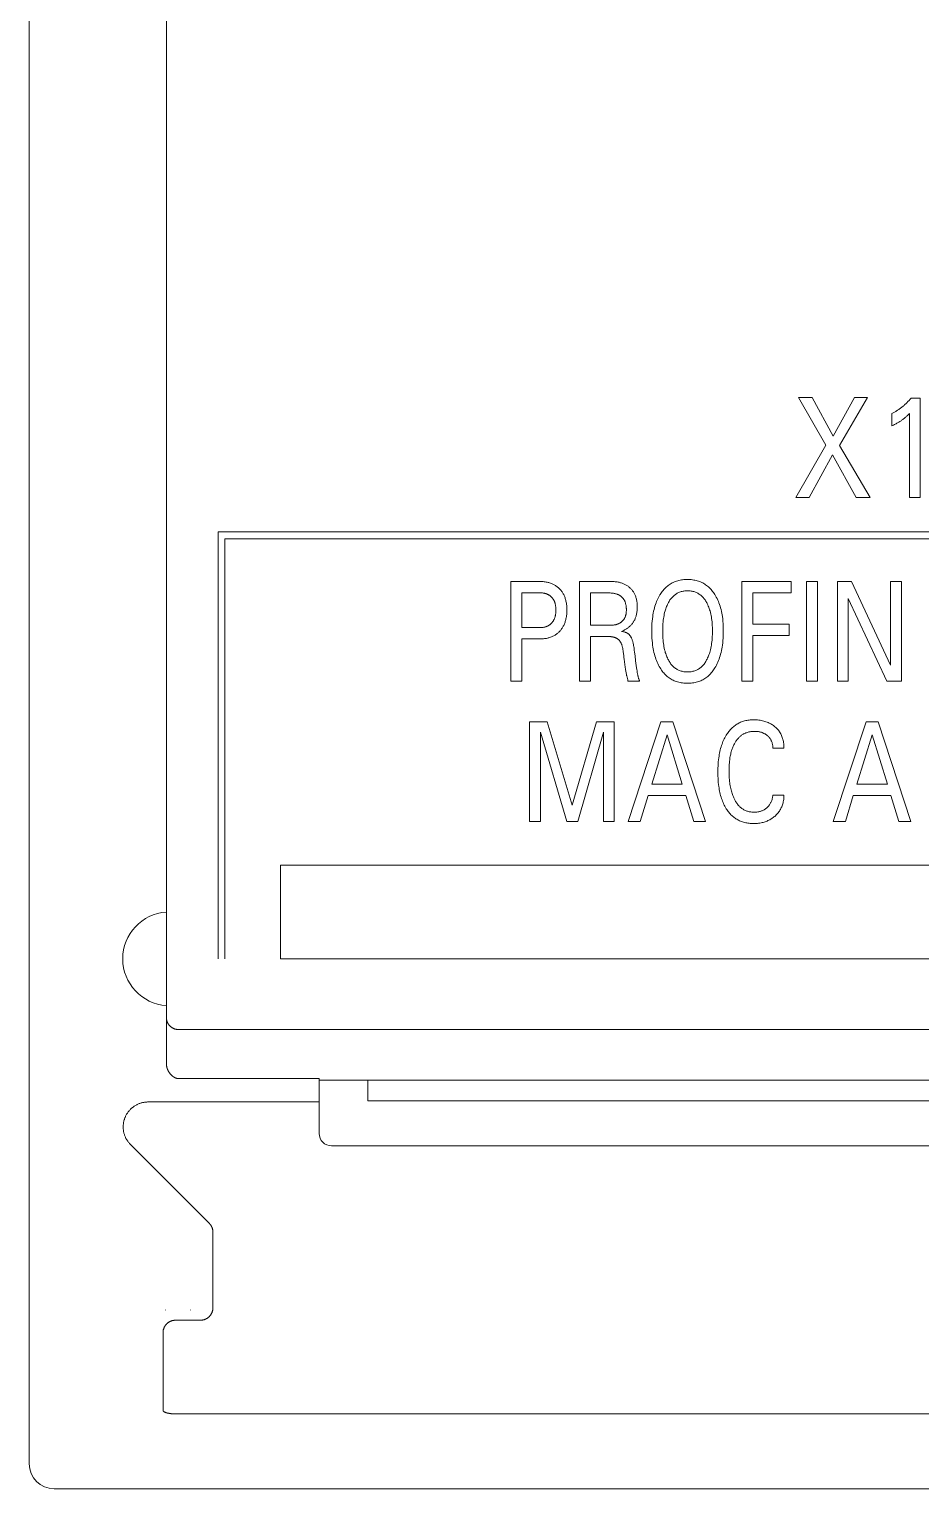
# Model space of a CAD drawing. Header units: millimetres. Extents: x 0 to 420, y 0 to 297.
# Drawn here: x 85.92 to 100.22, y 120.72 to 144.12 of the extents above; entities that cross this region are included whole.
import ezdxf

# ---------------------------------------------------------------- set-up
doc = ezdxf.new("R2010")
doc.units = ezdxf.units.MM
doc.layers.add('eProC - L2', color=41, linetype='Continuous', lineweight=20)

msp = doc.modelspace()

# ---------------------------------------------------------------- linework, layer by layer
at = {"layer": 'eProC - L2', "linetype": 'Continuous'}
for p, q in [((85.924, 121.115), (85.924, 167.515)), ((88.124, 127.543), (88.124, 160.901)), ((98.702, 137.453), (98.261, 138.215)), ((98.261, 138.215), (98.479, 138.215)), ((98.479, 138.215), (98.82, 137.594)), ((98.82, 137.594), (99.158, 138.215)), ((99.367, 138.215), (98.92, 137.449)), ((99.158, 138.215), (99.367, 138.215)), ((100.067, 138.206), (100.212, 138.206)), ((100.212, 138.206), (100.212, 136.615)), ((99.76, 137.761), (99.76, 137.96)), ((100.041, 136.615), (100.041, 137.959)), ((98.218, 136.615), (98.702, 137.453)), ((98.92, 137.449), (99.411, 136.615)), ((98.805, 137.297), (98.432, 136.615)), ((99.187, 136.615), (98.805, 137.297)), ((98.432, 136.615), (98.218, 136.615)), ((99.411, 136.615), (99.187, 136.615)), ((100.212, 136.615), (100.041, 136.615)), ((88.954, 129.215), (88.954, 136.06)), ((88.954, 136.06), (112.414, 136.06)), ((89.064, 135.95), (89.064, 129.215)), ((112.304, 135.95), (89.064, 135.95)), ((93.649, 133.665), (93.649, 135.265)), ((93.649, 135.265), (94.114, 135.265)), ((93.824, 135.084), (93.824, 134.526)), ((94.114, 135.084), (93.824, 135.084)), ((94.751, 133.665), (94.751, 135.265)), ((94.751, 135.265), (95.261, 135.265)), ((94.926, 135.084), (94.926, 134.564)), ((95.185, 135.084), (94.926, 135.084)), ((97.354, 133.665), (97.354, 135.265)), ((97.354, 135.265), (98.142, 135.265)), ((97.529, 135.084), (97.529, 134.579)), ((98.142, 135.084), (97.529, 135.084)), ((98.142, 135.265), (98.142, 135.084)), ((98.389, 133.665), (98.389, 135.265)), ((98.389, 135.265), (98.564, 135.265)), ((98.564, 135.265), (98.564, 133.665)), ((98.885, 133.665), (98.885, 135.265)), ((98.885, 135.265), (99.113, 135.265)), ((99.113, 135.265), (99.738, 133.924)), ((99.738, 133.924), (99.738, 135.265)), ((99.738, 135.265), (99.912, 135.265)), ((99.912, 135.265), (99.912, 133.665)), ((99.059, 134.992), (99.059, 133.665)), ((99.677, 133.665), (99.059, 134.992)), ((93.824, 134.526), (94.114, 134.526)), ((94.926, 134.564), (95.231, 134.564)), ((94.926, 134.382), (94.926, 133.665)), ((95.215, 134.382), (94.926, 134.382)), ((97.529, 134.579), (98.11, 134.579)), ((97.529, 134.398), (97.529, 133.665)), ((98.11, 134.398), (97.529, 134.398)), ((98.11, 134.579), (98.11, 134.398)), ((93.824, 134.345), (93.824, 133.665)), ((94.114, 134.345), (93.824, 134.345)), ((95.459, 134.075), (95.451, 134.142)), ((95.66, 133.919), (95.67, 133.849)), ((93.824, 133.665), (93.649, 133.665)), ((94.926, 133.665), (94.751, 133.665)), ((95.713, 133.667), (95.527, 133.667)), ((97.529, 133.665), (97.354, 133.665)), ((98.564, 133.665), (98.389, 133.665)), ((99.059, 133.665), (98.885, 133.665)), ((99.912, 133.665), (99.677, 133.665)), ((93.948, 131.415), (93.948, 133.015)), ((93.948, 133.015), (94.232, 133.015)), ((94.232, 133.015), (94.634, 131.676)), ((94.634, 131.676), (95.023, 133.015)), ((95.023, 133.015), (95.307, 133.015)), ((95.307, 133.015), (95.307, 131.415)), ((95.53, 131.415), (96.056, 133.015)), ((96.056, 133.015), (96.248, 133.015)), ((96.248, 133.015), (96.773, 131.415)), ((98.82, 131.415), (99.345, 133.015)), ((99.345, 133.015), (99.537, 133.015)), ((99.537, 133.015), (100.062, 131.415)), ((94.123, 132.848), (94.123, 131.415)), ((94.545, 131.415), (94.123, 132.848)), ((95.132, 132.85), (94.721, 131.415)), ((95.132, 131.415), (95.132, 132.85)), ((96.153, 132.809), (95.908, 132.014)), ((96.398, 132.014), (96.153, 132.809)), ((99.442, 132.809), (99.197, 132.014)), ((99.688, 132.014), (99.442, 132.809)), ((98.029, 132.591), (97.85, 132.591)), ((95.851, 131.833), (95.724, 131.415)), ((96.454, 131.833), (95.851, 131.833)), ((95.908, 132.014), (96.398, 132.014)), ((96.583, 131.415), (96.454, 131.833)), ((97.85, 131.84), (98.029, 131.84)), ((99.141, 131.833), (99.014, 131.415)), ((99.743, 131.833), (99.141, 131.833)), ((99.197, 132.014), (99.688, 132.014)), ((99.872, 131.415), (99.743, 131.833)), ((94.123, 131.415), (93.948, 131.415)), ((94.721, 131.415), (94.545, 131.415)), ((95.307, 131.415), (95.132, 131.415)), ((95.724, 131.415), (95.53, 131.415)), ((96.773, 131.415), (96.583, 131.415)), ((99.014, 131.415), (98.82, 131.415)), ((100.062, 131.415), (99.872, 131.415)), ((89.954, 130.715), (89.954, 129.215)), ((89.954, 130.715), (111.374, 130.715)), ((89.954, 129.215), (111.374, 129.215)), ((88.324, 128.08), (113.224, 128.08)), ((90.574, 127.293), (88.324, 127.293)), ((90.574, 126.415), (90.574, 127.293)), ((90.574, 127.27), (111.813, 127.27)), ((91.355, 126.937), (91.355, 127.27)), ((87.831, 126.919), (90.574, 126.919)), ((107.79, 126.937), (91.355, 126.937)), ((88.812, 124.973), (87.548, 126.236)), ((108.374, 126.215), (90.774, 126.215)), ((88.87, 123.619), (88.87, 124.831)), ((88.109, 123.586), (88.109, 123.58)), ((88.27, 123.419), (88.67, 123.419)), ((88.509, 123.586), (88.509, 123.58)), ((88.07, 121.973), (88.07, 123.219)), ((110.877, 121.917), (88.27, 121.917)), ((86.324, 120.715), (175.524, 120.715))]:
    msp.add_line(p, q, dxfattribs=at)
for points in [[(100.067, 138.206), (100.058, 138.196), (100.049, 138.186), (100.04, 138.175), (100.031, 138.165), (100.022, 138.155), (100.012, 138.145), (100.003, 138.135), (99.993, 138.126), (99.983, 138.116), (99.973, 138.107), (99.964, 138.098), (99.954, 138.089), (99.944, 138.081), (99.934, 138.072), (99.924, 138.064), (99.913, 138.056), (99.903, 138.048), (99.892, 138.04), (99.882, 138.033), (99.871, 138.025), (99.861, 138.018), (99.852, 138.012), (99.842, 138.006), (99.832, 138), (99.822, 137.994), (99.812, 137.988), (99.802, 137.982), (99.791, 137.976), (99.781, 137.971), (99.771, 137.966), (99.76, 137.96)], [(99.76, 137.761), (99.774, 137.767), (99.787, 137.774), (99.8, 137.781), (99.813, 137.788), (99.826, 137.795), (99.839, 137.802), (99.85, 137.809), (99.862, 137.815), (99.873, 137.822), (99.885, 137.829), (99.896, 137.837), (99.907, 137.844), (99.916, 137.851), (99.926, 137.858), (99.936, 137.865), (99.945, 137.872), (99.954, 137.879), (99.964, 137.887), (99.972, 137.893), (99.98, 137.9), (99.987, 137.907), (99.996, 137.915), (100.005, 137.923), (100.013, 137.931), (100.027, 137.945), (100.041, 137.959)], [(96.922, 133.881), (96.935, 133.903), (96.947, 133.926), (96.958, 133.949), (96.969, 133.972), (96.979, 133.996), (96.988, 134.02), (96.996, 134.045), (97.005, 134.072), (97.013, 134.1), (97.02, 134.129), (97.026, 134.157), (97.032, 134.185), (97.037, 134.214), (97.041, 134.243), (97.046, 134.281), (97.05, 134.32), (97.053, 134.359), (97.055, 134.397), (97.056, 134.436), (97.056, 134.475), (97.056, 134.513), (97.055, 134.551), (97.052, 134.589), (97.05, 134.627), (97.046, 134.665), (97.041, 134.703), (97.036, 134.731), (97.031, 134.759), (97.026, 134.787), (97.019, 134.815), (97.012, 134.842), (97.004, 134.87), (96.995, 134.897), (96.986, 134.921), (96.977, 134.945), (96.967, 134.968), (96.956, 134.991), (96.944, 135.014), (96.931, 135.036), (96.918, 135.058), (96.907, 135.074), (96.896, 135.091), (96.884, 135.106), (96.872, 135.122), (96.859, 135.137), (96.846, 135.151), (96.832, 135.165), (96.818, 135.178), (96.803, 135.191), (96.788, 135.202), (96.773, 135.213), (96.758, 135.223), (96.742, 135.233), (96.725, 135.242), (96.709, 135.25), (96.692, 135.258), (96.675, 135.264), (96.657, 135.271), (96.638, 135.277), (96.619, 135.282), (96.6, 135.286), (96.581, 135.289), (96.561, 135.292), (96.541, 135.295), (96.522, 135.296), (96.502, 135.297), (96.482, 135.297), (96.462, 135.297), (96.442, 135.296), (96.422, 135.295), (96.402, 135.292), (96.383, 135.29), (96.363, 135.286), (96.344, 135.282), (96.324, 135.277), (96.305, 135.271), (96.288, 135.265), (96.271, 135.258), (96.254, 135.25), (96.237, 135.242), (96.221, 135.233), (96.205, 135.224), (96.189, 135.214), (96.174, 135.203), (96.16, 135.191), (96.145, 135.179), (96.13, 135.166), (96.117, 135.152), (96.103, 135.137), (96.09, 135.122), (96.078, 135.107), (96.066, 135.091), (96.055, 135.075), (96.045, 135.059), (96.04, 135.052)], [(94.114, 134.345), (94.129, 134.345), (94.144, 134.345), (94.159, 134.346), (94.174, 134.348), (94.189, 134.349), (94.204, 134.351), (94.219, 134.354), (94.234, 134.357), (94.247, 134.36), (94.26, 134.364), (94.273, 134.368), (94.286, 134.372), (94.299, 134.377), (94.311, 134.382), (94.323, 134.388), (94.336, 134.394), (94.347, 134.4), (94.358, 134.407), (94.369, 134.414), (94.38, 134.421), (94.39, 134.429), (94.4, 134.437), (94.41, 134.446), (94.42, 134.455), (94.429, 134.464), (94.438, 134.474), (94.447, 134.483), (94.455, 134.493), (94.463, 134.504), (94.47, 134.515), (94.477, 134.526), (94.484, 134.537), (94.49, 134.548), (94.497, 134.561), (94.503, 134.573), (94.508, 134.586), (94.513, 134.599), (94.518, 134.612), (94.522, 134.626), (94.526, 134.639), (94.53, 134.653), (94.533, 134.666), (94.536, 134.684), (94.539, 134.702), (94.542, 134.72), (94.544, 134.738), (94.545, 134.756), (94.546, 134.774), (94.547, 134.792), (94.547, 134.81), (94.547, 134.827), (94.546, 134.845), (94.545, 134.863), (94.544, 134.881), (94.542, 134.898), (94.539, 134.916), (94.536, 134.933), (94.533, 134.951), (94.529, 134.964), (94.526, 134.978), (94.522, 134.991), (94.518, 135.004), (94.513, 135.017), (94.508, 135.03), (94.502, 135.043), (94.496, 135.055), (94.49, 135.067), (94.483, 135.078), (94.476, 135.089), (94.469, 135.1), (94.461, 135.111), (94.453, 135.121), (94.445, 135.131), (94.436, 135.141), (94.427, 135.15), (94.418, 135.159), (94.408, 135.168), (94.399, 135.176), (94.388, 135.184), (94.378, 135.191), (94.367, 135.199), (94.356, 135.206), (94.345, 135.212), (94.334, 135.218), (94.321, 135.224), (94.309, 135.229), (94.297, 135.235), (94.284, 135.239), (94.271, 135.243), (94.258, 135.247), (94.245, 135.251), (94.232, 135.254), (94.216, 135.257), (94.199, 135.26), (94.182, 135.262), (94.165, 135.263), (94.148, 135.265), (94.131, 135.265), (94.114, 135.265)], [(94.114, 135.084), (94.124, 135.084), (94.135, 135.084), (94.145, 135.083), (94.155, 135.082), (94.165, 135.081), (94.176, 135.079), (94.186, 135.077), (94.194, 135.075), (94.201, 135.073), (94.209, 135.071), (94.217, 135.068), (94.224, 135.065), (94.232, 135.062), (94.239, 135.059), (94.246, 135.055), (94.253, 135.052), (94.26, 135.048), (94.266, 135.044), (94.273, 135.039), (94.279, 135.035), (94.285, 135.03), (94.291, 135.025), (94.297, 135.019), (94.302, 135.014), (94.307, 135.008), (94.312, 135.002), (94.317, 134.996), (94.322, 134.99), (94.326, 134.984), (94.331, 134.977), (94.335, 134.97), (94.338, 134.964), (94.342, 134.956), (94.346, 134.949), (94.349, 134.941), (94.352, 134.933), (94.355, 134.925), (94.357, 134.917), (94.36, 134.909), (94.362, 134.901), (94.363, 134.893), (94.366, 134.882), (94.367, 134.872), (94.369, 134.861), (94.37, 134.85), (94.371, 134.84), (94.371, 134.829), (94.372, 134.818), (94.372, 134.807), (94.372, 134.797), (94.371, 134.786), (94.371, 134.775), (94.37, 134.764), (94.369, 134.753), (94.367, 134.742), (94.366, 134.732), (94.364, 134.721), (94.362, 134.713), (94.36, 134.705), (94.357, 134.697), (94.355, 134.688), (94.352, 134.681), (94.349, 134.673), (94.346, 134.665), (94.342, 134.657), (94.339, 134.65), (94.335, 134.643), (94.331, 134.636), (94.327, 134.629), (94.323, 134.623), (94.318, 134.617), (94.313, 134.61), (94.308, 134.604), (94.303, 134.599), (94.297, 134.593), (94.292, 134.588), (94.286, 134.582), (94.28, 134.577), (94.274, 134.573), (94.267, 134.568), (94.261, 134.564), (94.254, 134.56), (94.247, 134.556), (94.24, 134.552), (94.233, 134.549), (94.225, 134.546), (94.217, 134.543), (94.21, 134.54), (94.202, 134.538), (94.194, 134.535), (94.186, 134.534), (94.177, 134.532), (94.168, 134.53), (94.159, 134.529), (94.15, 134.528), (94.141, 134.527), (94.132, 134.527), (94.123, 134.526), (94.114, 134.526)], [(95.185, 135.084), (95.2, 135.084), (95.214, 135.084), (95.229, 135.083), (95.244, 135.082), (95.259, 135.081), (95.274, 135.079), (95.284, 135.077), (95.295, 135.076), (95.305, 135.074), (95.316, 135.072), (95.326, 135.069), (95.336, 135.066), (95.346, 135.063), (95.354, 135.061), (95.361, 135.058), (95.368, 135.055), (95.375, 135.052), (95.382, 135.049), (95.389, 135.045), (95.396, 135.042), (95.402, 135.038), (95.408, 135.034), (95.414, 135.029), (95.419, 135.025), (95.425, 135.021), (95.43, 135.016), (95.435, 135.011), (95.44, 135.006), (95.444, 135), (95.449, 134.995), (95.453, 134.989), (95.457, 134.984), (95.462, 134.977), (95.466, 134.97), (95.47, 134.962), (95.474, 134.955), (95.477, 134.947), (95.48, 134.94), (95.483, 134.932), (95.486, 134.924), (95.488, 134.916), (95.49, 134.908), (95.493, 134.899), (95.495, 134.889), (95.496, 134.879), (95.498, 134.87), (95.499, 134.86), (95.5, 134.85), (95.5, 134.84), (95.501, 134.831), (95.501, 134.821), (95.501, 134.811), (95.501, 134.802), (95.501, 134.794), (95.5, 134.785), (95.5, 134.777), (95.499, 134.769), (95.498, 134.76), (95.497, 134.752), (95.496, 134.744), (95.494, 134.735), (95.492, 134.727), (95.49, 134.719), (95.488, 134.711), (95.485, 134.703), (95.482, 134.696), (95.479, 134.688), (95.475, 134.681), (95.471, 134.673), (95.467, 134.667), (95.464, 134.661), (95.459, 134.655), (95.455, 134.65), (95.45, 134.644), (95.445, 134.639), (95.44, 134.633), (95.435, 134.628), (95.43, 134.623), (95.424, 134.619), (95.418, 134.614), (95.412, 134.61), (95.406, 134.606), (95.4, 134.602), (95.394, 134.598), (95.388, 134.594), (95.381, 134.591), (95.373, 134.587), (95.364, 134.584), (95.356, 134.581), (95.347, 134.578), (95.339, 134.575), (95.33, 134.573), (95.321, 134.571), (95.312, 134.57), (95.303, 134.568), (95.294, 134.567), (95.285, 134.566), (95.276, 134.565), (95.267, 134.565), (95.258, 134.564), (95.249, 134.564), (95.24, 134.564), (95.231, 134.564)], [(95.423, 134.466), (95.436, 134.471), (95.448, 134.476), (95.46, 134.482), (95.472, 134.488), (95.484, 134.494), (95.495, 134.501), (95.506, 134.508), (95.517, 134.515), (95.528, 134.523), (95.538, 134.531), (95.548, 134.539), (95.557, 134.548), (95.566, 134.556), (95.574, 134.564), (95.582, 134.573), (95.59, 134.582), (95.597, 134.592), (95.604, 134.601), (95.611, 134.611), (95.617, 134.621), (95.623, 134.631), (95.629, 134.642), (95.635, 134.653), (95.64, 134.664), (95.645, 134.675), (95.649, 134.687), (95.653, 134.698), (95.657, 134.71), (95.66, 134.722), (95.663, 134.734), (95.666, 134.749), (95.669, 134.764), (95.671, 134.779), (95.673, 134.794), (95.675, 134.809), (95.676, 134.824), (95.676, 134.84), (95.676, 134.855), (95.676, 134.869), (95.676, 134.884), (95.675, 134.898), (95.674, 134.913), (95.672, 134.927), (95.67, 134.942), (95.668, 134.956), (95.665, 134.97), (95.662, 134.984), (95.659, 134.997), (95.655, 135.009), (95.651, 135.021), (95.647, 135.033), (95.642, 135.045), (95.637, 135.057), (95.631, 135.068), (95.625, 135.079), (95.619, 135.09), (95.613, 135.1), (95.607, 135.109), (95.601, 135.118), (95.594, 135.126), (95.587, 135.135), (95.579, 135.143), (95.572, 135.151), (95.564, 135.159), (95.556, 135.166), (95.547, 135.174), (95.538, 135.181), (95.529, 135.188), (95.519, 135.195), (95.509, 135.202), (95.499, 135.208), (95.488, 135.214), (95.478, 135.219), (95.467, 135.225), (95.455, 135.23), (95.444, 135.234), (95.432, 135.239), (95.42, 135.243), (95.408, 135.246), (95.396, 135.25), (95.384, 135.253), (95.371, 135.255), (95.356, 135.258), (95.34, 135.26), (95.324, 135.262), (95.308, 135.264), (95.293, 135.265), (95.277, 135.265), (95.261, 135.265)], [(96.168, 134.022), (96.16, 134.039), (96.152, 134.056), (96.145, 134.074), (96.138, 134.092), (96.132, 134.11), (96.126, 134.129), (96.121, 134.147), (96.115, 134.172), (96.109, 134.197), (96.104, 134.222), (96.1, 134.247), (96.096, 134.272), (96.093, 134.298), (96.09, 134.327), (96.088, 134.356), (96.086, 134.385), (96.085, 134.414), (96.084, 134.444), (96.084, 134.473), (96.084, 134.502), (96.085, 134.53), (96.086, 134.559), (96.088, 134.588), (96.09, 134.616), (96.093, 134.645), (96.096, 134.67), (96.1, 134.695), (96.105, 134.72), (96.11, 134.744), (96.115, 134.769), (96.122, 134.793), (96.127, 134.811), (96.133, 134.829), (96.139, 134.847), (96.146, 134.865), (96.154, 134.882), (96.161, 134.899), (96.17, 134.916), (96.177, 134.93), (96.185, 134.943), (96.193, 134.956), (96.201, 134.969), (96.21, 134.981), (96.219, 134.993), (96.229, 135.005), (96.239, 135.016), (96.25, 135.027), (96.26, 135.036), (96.271, 135.045), (96.282, 135.054), (96.293, 135.062), (96.305, 135.069), (96.317, 135.076), (96.329, 135.083), (96.341, 135.088), (96.354, 135.094), (96.368, 135.099), (96.381, 135.103), (96.395, 135.106), (96.41, 135.109), (96.424, 135.112), (96.438, 135.114), (96.453, 135.115), (96.467, 135.116), (96.482, 135.116), (96.496, 135.116), (96.511, 135.115), (96.526, 135.114), (96.54, 135.112), (96.554, 135.109), (96.569, 135.106), (96.583, 135.103), (96.597, 135.099), (96.61, 135.094), (96.623, 135.088), (96.635, 135.083), (96.648, 135.076), (96.66, 135.069), (96.671, 135.062), (96.683, 135.054), (96.694, 135.045), (96.704, 135.036), (96.715, 135.027), (96.725, 135.016), (96.736, 135.005), (96.745, 134.993), (96.755, 134.981), (96.764, 134.969), (96.772, 134.956), (96.78, 134.943), (96.788, 134.93), (96.795, 134.916), (96.798, 134.911)], [(96.04, 135.052), (96.028, 135.031), (96.016, 135.01), (96.006, 134.988), (95.995, 134.966), (95.986, 134.944), (95.977, 134.921), (95.969, 134.898), (95.96, 134.871), (95.952, 134.844), (95.945, 134.816), (95.939, 134.788), (95.933, 134.76), (95.928, 134.732), (95.924, 134.704), (95.919, 134.666), (95.915, 134.628), (95.912, 134.59), (95.91, 134.552), (95.909, 134.513), (95.909, 134.475), (95.909, 134.436), (95.91, 134.397), (95.912, 134.359), (95.915, 134.32), (95.919, 134.281), (95.923, 134.243), (95.928, 134.214), (95.933, 134.185), (95.938, 134.157), (95.944, 134.128), (95.951, 134.1), (95.959, 134.072), (95.968, 134.044), (95.976, 134.02), (95.985, 133.996), (95.995, 133.972), (96.005, 133.948), (96.017, 133.925), (96.029, 133.902), (96.042, 133.88), (96.052, 133.863), (96.064, 133.846), (96.075, 133.83), (96.087, 133.814), (96.1, 133.799), (96.114, 133.784), (96.127, 133.77), (96.142, 133.756), (96.157, 133.743), (96.172, 133.731), (96.187, 133.72), (96.202, 133.71), (96.218, 133.7), (96.235, 133.691), (96.251, 133.682), (96.269, 133.675), (96.286, 133.667), (96.304, 133.661), (96.323, 133.655), (96.342, 133.65), (96.362, 133.645), (96.381, 133.642), (96.401, 133.639), (96.421, 133.637), (96.442, 133.635), (96.462, 133.634), (96.482, 133.634), (96.502, 133.634), (96.522, 133.635), (96.542, 133.637), (96.562, 133.639), (96.582, 133.642), (96.602, 133.645), (96.621, 133.65), (96.641, 133.655), (96.66, 133.661), (96.677, 133.668), (96.695, 133.675), (96.712, 133.683), (96.729, 133.691), (96.745, 133.7), (96.761, 133.71), (96.777, 133.721), (96.792, 133.732), (96.806, 133.744), (96.822, 133.757), (96.836, 133.771), (96.85, 133.785), (96.863, 133.8), (96.876, 133.815), (96.888, 133.831), (96.9, 133.847), (96.911, 133.864), (96.922, 133.881)], [(96.798, 134.911), (96.807, 134.892), (96.815, 134.872), (96.823, 134.853), (96.83, 134.833), (96.837, 134.813), (96.843, 134.793), (96.849, 134.769), (96.855, 134.744), (96.86, 134.72), (96.864, 134.695), (96.868, 134.67), (96.871, 134.645), (96.875, 134.616), (96.877, 134.588), (96.879, 134.559), (96.88, 134.53), (96.881, 134.502), (96.881, 134.473), (96.881, 134.444), (96.88, 134.414), (96.879, 134.385), (96.877, 134.356), (96.875, 134.326), (96.872, 134.297), (96.868, 134.272), (96.865, 134.247), (96.86, 134.221), (96.855, 134.196), (96.85, 134.172), (96.844, 134.147), (96.838, 134.128), (96.833, 134.11), (96.826, 134.092), (96.82, 134.074), (96.813, 134.056), (96.805, 134.039), (96.797, 134.022), (96.789, 134.008), (96.782, 133.994), (96.774, 133.98), (96.765, 133.967), (96.757, 133.954), (96.747, 133.942), (96.737, 133.93), (96.727, 133.918), (96.716, 133.907), (96.706, 133.897), (96.695, 133.888), (96.684, 133.879), (96.673, 133.871), (96.661, 133.863), (96.649, 133.856), (96.637, 133.85), (96.624, 133.844), (96.611, 133.838), (96.597, 133.833), (96.583, 133.829), (96.569, 133.825), (96.555, 133.822), (96.541, 133.819), (96.526, 133.818), (96.511, 133.816), (96.497, 133.815), (96.482, 133.815), (96.467, 133.815), (96.452, 133.816), (96.438, 133.818), (96.423, 133.819), (96.409, 133.822), (96.394, 133.825), (96.38, 133.829), (96.366, 133.833), (96.353, 133.838), (96.34, 133.844), (96.327, 133.85), (96.315, 133.856), (96.303, 133.863), (96.291, 133.871), (96.28, 133.879), (96.269, 133.888), (96.258, 133.897), (96.248, 133.907), (96.237, 133.918), (96.227, 133.93), (96.217, 133.942), (96.208, 133.955), (96.199, 133.967), (96.191, 133.981), (96.183, 133.994), (96.175, 134.008), (96.168, 134.022)], [(95.215, 134.382), (95.222, 134.382), (95.23, 134.382), (95.237, 134.382), (95.245, 134.381), (95.252, 134.381), (95.26, 134.38), (95.267, 134.379), (95.275, 134.378), (95.282, 134.376), (95.288, 134.375), (95.293, 134.374), (95.299, 134.373), (95.304, 134.371), (95.31, 134.37), (95.315, 134.368), (95.321, 134.366), (95.326, 134.364), (95.331, 134.362), (95.337, 134.359), (95.341, 134.357), (95.345, 134.355), (95.349, 134.353), (95.353, 134.351), (95.357, 134.348), (95.361, 134.346), (95.365, 134.343), (95.368, 134.34), (95.372, 134.337), (95.375, 134.334), (95.379, 134.331), (95.382, 134.328), (95.386, 134.324), (95.389, 134.32), (95.392, 134.316), (95.396, 134.312), (95.399, 134.308), (95.401, 134.304), (95.404, 134.299), (95.407, 134.295), (95.409, 134.29), (95.412, 134.286), (95.415, 134.28), (95.418, 134.274), (95.421, 134.268), (95.423, 134.261), (95.426, 134.255), (95.428, 134.249), (95.43, 134.242), (95.432, 134.236), (95.434, 134.229), (95.436, 134.223), (95.438, 134.214), (95.44, 134.205), (95.442, 134.196), (95.444, 134.187), (95.446, 134.178), (95.447, 134.169), (95.449, 134.16), (95.45, 134.151), (95.451, 134.142)], [(95.64, 134.074), (95.633, 134.134), (95.629, 134.164), (95.627, 134.183), (95.624, 134.201), (95.621, 134.219), (95.618, 134.237), (95.615, 134.255), (95.611, 134.273), (95.608, 134.284), (95.606, 134.294), (95.603, 134.305), (95.6, 134.315), (95.596, 134.325), (95.593, 134.335), (95.589, 134.345), (95.584, 134.355), (95.581, 134.362), (95.578, 134.369), (95.575, 134.375), (95.571, 134.381), (95.567, 134.388), (95.563, 134.394), (95.559, 134.4), (95.554, 134.405), (95.549, 134.41), (95.544, 134.415), (95.539, 134.42), (95.534, 134.424), (95.529, 134.428), (95.523, 134.432), (95.517, 134.436), (95.51, 134.44), (95.504, 134.443), (95.497, 134.446), (95.49, 134.449), (95.482, 134.452), (95.475, 134.454), (95.465, 134.457), (95.455, 134.46), (95.444, 134.462), (95.434, 134.464), (95.423, 134.466)], [(95.459, 134.075), (95.463, 134.046), (95.467, 134.018), (95.478, 133.932)], [(95.478, 133.932), (95.484, 133.889), (95.488, 133.862)], [(95.66, 133.919), (95.65, 133.993), (95.64, 134.074)], [(95.488, 133.862), (95.49, 133.848), (95.492, 133.835), (95.494, 133.821), (95.496, 133.807), (95.499, 133.794), (95.502, 133.78), (95.505, 133.767), (95.506, 133.76), (95.508, 133.753), (95.514, 133.731)], [(95.514, 133.731), (95.516, 133.724), (95.518, 133.717), (95.52, 133.71), (95.521, 133.703), (95.523, 133.696), (95.524, 133.688), (95.525, 133.681), (95.526, 133.674), (95.527, 133.667)], [(95.685, 133.762), (95.677, 133.806), (95.675, 133.817), (95.673, 133.828), (95.672, 133.838), (95.67, 133.849)], [(95.7, 133.704), (95.699, 133.707), (95.698, 133.71), (95.697, 133.713), (95.695, 133.718), (95.694, 133.723), (95.692, 133.729), (95.691, 133.734), (95.689, 133.74), (95.688, 133.746), (95.687, 133.751), (95.686, 133.757), (95.685, 133.762)], [(95.713, 133.667), (95.712, 133.67), (95.711, 133.673), (95.711, 133.675), (95.71, 133.678), (95.709, 133.681), (95.708, 133.684), (95.707, 133.687), (95.706, 133.69), (95.705, 133.693), (95.7, 133.704)], [(98.029, 132.591), (98.029, 132.609), (98.029, 132.628), (98.028, 132.646), (98.026, 132.664), (98.023, 132.682), (98.02, 132.699), (98.016, 132.717), (98.012, 132.735), (98.007, 132.75), (98.002, 132.766), (97.997, 132.781), (97.99, 132.796), (97.983, 132.811), (97.976, 132.825), (97.968, 132.839), (97.959, 132.853), (97.95, 132.866), (97.94, 132.879), (97.93, 132.891), (97.919, 132.903), (97.908, 132.915), (97.896, 132.926), (97.884, 132.936), (97.872, 132.946), (97.859, 132.956), (97.846, 132.965), (97.833, 132.973), (97.819, 132.981), (97.805, 132.989), (97.791, 132.996), (97.776, 133.002), (97.759, 133.01), (97.74, 133.016), (97.722, 133.022), (97.704, 133.027), (97.685, 133.032), (97.666, 133.036), (97.645, 133.04), (97.624, 133.043), (97.604, 133.045), (97.583, 133.046), (97.562, 133.047), (97.541, 133.047), (97.523, 133.047), (97.505, 133.046), (97.487, 133.045), (97.469, 133.043), (97.451, 133.041), (97.433, 133.038), (97.416, 133.034), (97.398, 133.03), (97.381, 133.025), (97.364, 133.02), (97.348, 133.014), (97.332, 133.008), (97.317, 133.001), (97.302, 132.993), (97.287, 132.985), (97.272, 132.977), (97.258, 132.968), (97.244, 132.958), (97.231, 132.948), (97.218, 132.937), (97.204, 132.926), (97.191, 132.913), (97.178, 132.9), (97.166, 132.887), (97.154, 132.873), (97.143, 132.859), (97.132, 132.845), (97.122, 132.83), (97.112, 132.815), (97.102, 132.8), (97.091, 132.781), (97.08, 132.761), (97.07, 132.741), (97.06, 132.72), (97.051, 132.7), (97.043, 132.679), (97.035, 132.658), (97.028, 132.636), (97.02, 132.612), (97.013, 132.588), (97.007, 132.564), (97.001, 132.539), (96.996, 132.514), (96.991, 132.489), (96.987, 132.464), (96.983, 132.439), (96.979, 132.406), (96.975, 132.373), (96.973, 132.34), (96.971, 132.307), (96.969, 132.274), (96.968, 132.241), (96.968, 132.208)], [(97.158, 132.406), (97.161, 132.425), (97.163, 132.443), (97.167, 132.462), (97.17, 132.48), (97.174, 132.498), (97.179, 132.517), (97.184, 132.535), (97.189, 132.553), (97.193, 132.567), (97.198, 132.581), (97.203, 132.594), (97.208, 132.608), (97.214, 132.622), (97.22, 132.635), (97.226, 132.648), (97.233, 132.661), (97.24, 132.674), (97.246, 132.685), (97.253, 132.695), (97.259, 132.705), (97.266, 132.715), (97.274, 132.725), (97.281, 132.735), (97.289, 132.744), (97.297, 132.753), (97.305, 132.762), (97.314, 132.771), (97.323, 132.779), (97.331, 132.785), (97.339, 132.792), (97.347, 132.798), (97.355, 132.804), (97.364, 132.81), (97.373, 132.815), (97.382, 132.82), (97.391, 132.825), (97.4, 132.83), (97.41, 132.834), (97.419, 132.838), (97.429, 132.841), (97.44, 132.845), (97.452, 132.849), (97.463, 132.852), (97.475, 132.854), (97.487, 132.857), (97.499, 132.858), (97.511, 132.86), (97.523, 132.861), (97.535, 132.862), (97.547, 132.862), (97.559, 132.862), (97.571, 132.862), (97.583, 132.862), (97.596, 132.861), (97.608, 132.859), (97.62, 132.858), (97.632, 132.856), (97.644, 132.853), (97.655, 132.85), (97.666, 132.847), (97.677, 132.844), (97.687, 132.84), (97.698, 132.835), (97.708, 132.83), (97.718, 132.825), (97.727, 132.82), (97.737, 132.814), (97.746, 132.808), (97.755, 132.801), (97.762, 132.795), (97.769, 132.789), (97.777, 132.782), (97.783, 132.775), (97.79, 132.768), (97.796, 132.761), (97.802, 132.753), (97.808, 132.746), (97.813, 132.738), (97.818, 132.729), (97.822, 132.721), (97.826, 132.712), (97.83, 132.703), (97.833, 132.694), (97.837, 132.685), (97.839, 132.676), (97.842, 132.665), (97.844, 132.655), (97.846, 132.644), (97.848, 132.634), (97.849, 132.623), (97.849, 132.613), (97.85, 132.602), (97.85, 132.591)], [(97.85, 131.84), (97.848, 131.825), (97.846, 131.811), (97.844, 131.797), (97.84, 131.783), (97.837, 131.769), (97.832, 131.755), (97.829, 131.744), (97.824, 131.734), (97.82, 131.724), (97.815, 131.714), (97.81, 131.704), (97.804, 131.694), (97.798, 131.685), (97.792, 131.676), (97.785, 131.668), (97.778, 131.659), (97.77, 131.652), (97.763, 131.644), (97.755, 131.637), (97.746, 131.63), (97.738, 131.623), (97.728, 131.617), (97.719, 131.61), (97.709, 131.605), (97.7, 131.599), (97.69, 131.595), (97.679, 131.59), (97.668, 131.586), (97.658, 131.582), (97.647, 131.579), (97.635, 131.576), (97.624, 131.573), (97.61, 131.571), (97.595, 131.569), (97.58, 131.567), (97.565, 131.567), (97.55, 131.566), (97.537, 131.567), (97.524, 131.567), (97.511, 131.568), (97.497, 131.57), (97.484, 131.572), (97.471, 131.574), (97.458, 131.577), (97.445, 131.581), (97.433, 131.585), (97.42, 131.59), (97.408, 131.595), (97.397, 131.6), (97.385, 131.606), (97.374, 131.613), (97.364, 131.62), (97.353, 131.627), (97.343, 131.635), (97.333, 131.643), (97.323, 131.651), (97.314, 131.66), (97.304, 131.67), (97.295, 131.681), (97.286, 131.692), (97.277, 131.704), (97.269, 131.715), (97.261, 131.727), (97.253, 131.739), (97.246, 131.752), (97.239, 131.764), (97.233, 131.777), (97.225, 131.795), (97.217, 131.813), (97.21, 131.831), (97.203, 131.849), (97.197, 131.867), (97.191, 131.886), (97.186, 131.905), (97.18, 131.926), (97.175, 131.948), (97.171, 131.969), (97.167, 131.991), (97.163, 132.013), (97.16, 132.035), (97.157, 132.057), (97.154, 132.086), (97.152, 132.116), (97.15, 132.145), (97.149, 132.175), (97.148, 132.205), (97.148, 132.234), (97.148, 132.259), (97.149, 132.283), (97.15, 132.308), (97.151, 132.333), (97.153, 132.357), (97.155, 132.382), (97.158, 132.406)], [(96.968, 132.208), (96.968, 132.175), (96.969, 132.142), (96.971, 132.11), (96.973, 132.077), (96.975, 132.044), (96.979, 132.011), (96.983, 131.979), (96.987, 131.954), (96.991, 131.929), (96.996, 131.904), (97.001, 131.88), (97.007, 131.856), (97.013, 131.831), (97.02, 131.807), (97.028, 131.783), (97.036, 131.762), (97.043, 131.741), (97.052, 131.721), (97.061, 131.7), (97.071, 131.68), (97.081, 131.66), (97.092, 131.641), (97.103, 131.622), (97.113, 131.607), (97.123, 131.593), (97.133, 131.578), (97.144, 131.564), (97.155, 131.551), (97.167, 131.538), (97.179, 131.525), (97.192, 131.513), (97.205, 131.501), (97.218, 131.49), (97.231, 131.479), (97.245, 131.47), (97.259, 131.46), (97.273, 131.452), (97.287, 131.443), (97.302, 131.436), (97.317, 131.428), (97.332, 131.422), (97.348, 131.416), (97.364, 131.41), (97.381, 131.405), (97.398, 131.4), (97.416, 131.396), (97.433, 131.393), (97.451, 131.39), (97.469, 131.388), (97.487, 131.386), (97.505, 131.385), (97.523, 131.384), (97.541, 131.384), (97.561, 131.384), (97.582, 131.385), (97.602, 131.387), (97.622, 131.389), (97.643, 131.392), (97.663, 131.395), (97.679, 131.399), (97.695, 131.403), (97.71, 131.407), (97.726, 131.412), (97.741, 131.418), (97.757, 131.424), (97.772, 131.431), (97.786, 131.438), (97.8, 131.445), (97.814, 131.453), (97.828, 131.461), (97.841, 131.47), (97.854, 131.479), (97.867, 131.489), (97.88, 131.499), (97.892, 131.51), (97.903, 131.521), (97.915, 131.533), (97.925, 131.545), (97.936, 131.557), (97.946, 131.57), (97.955, 131.583), (97.964, 131.597), (97.972, 131.611), (97.979, 131.625), (97.986, 131.639), (97.993, 131.654), (97.999, 131.669), (98.004, 131.684), (98.009, 131.7), (98.014, 131.717), (98.018, 131.734), (98.021, 131.752), (98.024, 131.769), (98.026, 131.787), (98.028, 131.804), (98.029, 131.822), (98.029, 131.84)], [(88.124, 128.273), (88.124, 128.268), (88.124, 128.264), (88.124, 128.259), (88.125, 128.254), (88.125, 128.25), (88.126, 128.245), (88.127, 128.24), (88.128, 128.235), (88.129, 128.23), (88.13, 128.226), (88.131, 128.221), (88.133, 128.216), (88.134, 128.211), (88.136, 128.206), (88.138, 128.202), (88.14, 128.197), (88.142, 128.193), (88.144, 128.188), (88.146, 128.184), (88.149, 128.18), (88.151, 128.175), (88.154, 128.171), (88.157, 128.167), (88.159, 128.163), (88.162, 128.159), (88.165, 128.156), (88.168, 128.152), (88.171, 128.148), (88.174, 128.145), (88.178, 128.141), (88.181, 128.138), (88.184, 128.135), (88.188, 128.131), (88.192, 128.128), (88.195, 128.125), (88.199, 128.122), (88.203, 128.119), (88.207, 128.117), (88.21, 128.114), (88.214, 128.111), (88.219, 128.109), (88.223, 128.106), (88.227, 128.104), (88.231, 128.102), (88.235, 128.1), (88.24, 128.098), (88.244, 128.096), (88.248, 128.094), (88.253, 128.092), (88.257, 128.091), (88.262, 128.089), (88.267, 128.088), (88.271, 128.087), (88.276, 128.085), (88.281, 128.084), (88.285, 128.083), (88.29, 128.083), (88.295, 128.082), (88.3, 128.081), (88.305, 128.081), (88.309, 128.08), (88.314, 128.08), (88.319, 128.08), (88.324, 128.08)], [(88.171, 127.389), (88.169, 127.392), (88.167, 127.395), (88.164, 127.399), (88.162, 127.402), (88.16, 127.406), (88.158, 127.41), (88.156, 127.413), (88.154, 127.417), (88.152, 127.421), (88.15, 127.425), (88.148, 127.428), (88.147, 127.432), (88.145, 127.436), (88.143, 127.44), (88.142, 127.444), (88.14, 127.448), (88.139, 127.452), (88.138, 127.456), (88.136, 127.46), (88.135, 127.464), (88.134, 127.468), (88.133, 127.473), (88.132, 127.477), (88.131, 127.481), (88.13, 127.486), (88.129, 127.49), (88.128, 127.494), (88.127, 127.499), (88.127, 127.503), (88.126, 127.508), (88.126, 127.512), (88.125, 127.516), (88.125, 127.521), (88.124, 127.525), (88.124, 127.53), (88.124, 127.534), (88.124, 127.538), (88.124, 127.543)], [(88.324, 127.293), (88.321, 127.293), (88.318, 127.293), (88.314, 127.294), (88.311, 127.294), (88.308, 127.294), (88.305, 127.295), (88.302, 127.295), (88.299, 127.296), (88.296, 127.296), (88.293, 127.297), (88.29, 127.298), (88.287, 127.299), (88.283, 127.3), (88.28, 127.301), (88.277, 127.302), (88.274, 127.303), (88.271, 127.304), (88.267, 127.306), (88.264, 127.307), (88.261, 127.308), (88.258, 127.31), (88.255, 127.312), (88.252, 127.314), (88.248, 127.315), (88.245, 127.318), (88.242, 127.32), (88.238, 127.322), (88.235, 127.324), (88.232, 127.326), (88.229, 127.329), (88.225, 127.332), (88.221, 127.335), (88.217, 127.338), (88.214, 127.341), (88.21, 127.344), (88.207, 127.347), (88.203, 127.351), (88.2, 127.354), (88.197, 127.357), (88.194, 127.36), (88.191, 127.364), (88.188, 127.367), (88.185, 127.371), (88.181, 127.375), (88.178, 127.38), (88.174, 127.384), (88.171, 127.389)], [(87.548, 126.236), (87.541, 126.244), (87.533, 126.252), (87.526, 126.261), (87.519, 126.27), (87.512, 126.278), (87.505, 126.288), (87.499, 126.297), (87.493, 126.306), (87.487, 126.316), (87.481, 126.326), (87.476, 126.335), (87.471, 126.346), (87.466, 126.356), (87.462, 126.366), (87.458, 126.376), (87.454, 126.387), (87.45, 126.398), (87.447, 126.408), (87.444, 126.419), (87.441, 126.43), (87.439, 126.441), (87.437, 126.452), (87.435, 126.463), (87.434, 126.474), (87.433, 126.485), (87.432, 126.497), (87.431, 126.508), (87.431, 126.519), (87.431, 126.53), (87.432, 126.541), (87.433, 126.553), (87.434, 126.564), (87.435, 126.575), (87.437, 126.586), (87.439, 126.597), (87.441, 126.608), (87.444, 126.619), (87.447, 126.63), (87.45, 126.64), (87.454, 126.651), (87.458, 126.662), (87.462, 126.672), (87.466, 126.682), (87.471, 126.693), (87.476, 126.703), (87.481, 126.712), (87.487, 126.722), (87.493, 126.732), (87.499, 126.741), (87.505, 126.75), (87.512, 126.759), (87.519, 126.768), (87.526, 126.777), (87.533, 126.785), (87.541, 126.794), (87.548, 126.802), (87.556, 126.81), (87.565, 126.817), (87.573, 126.825), (87.582, 126.832), (87.591, 126.838), (87.6, 126.845), (87.609, 126.851), (87.618, 126.858), (87.628, 126.863), (87.638, 126.869), (87.648, 126.874), (87.658, 126.879), (87.668, 126.884), (87.678, 126.888), (87.689, 126.893), (87.699, 126.896), (87.71, 126.9), (87.72, 126.903), (87.731, 126.906), (87.742, 126.909), (87.753, 126.911), (87.764, 126.913), (87.775, 126.915), (87.786, 126.916), (87.798, 126.917), (87.809, 126.918), (87.82, 126.919), (87.831, 126.919)], [(88.87, 124.831), (88.87, 124.835), (88.87, 124.838), (88.87, 124.842), (88.87, 124.845), (88.87, 124.849), (88.869, 124.852), (88.869, 124.856), (88.868, 124.859), (88.868, 124.863), (88.867, 124.866), (88.867, 124.87), (88.866, 124.873), (88.865, 124.876), (88.864, 124.88), (88.864, 124.883), (88.863, 124.887), (88.862, 124.89), (88.861, 124.893), (88.859, 124.897), (88.858, 124.9), (88.857, 124.903), (88.856, 124.906), (88.854, 124.91), (88.853, 124.913), (88.852, 124.916), (88.85, 124.919), (88.849, 124.922), (88.847, 124.925), (88.845, 124.928), (88.844, 124.931), (88.842, 124.935), (88.84, 124.938), (88.838, 124.941), (88.836, 124.944), (88.833, 124.947), (88.831, 124.95), (88.829, 124.953), (88.827, 124.956), (88.824, 124.959), (88.822, 124.962), (88.82, 124.965), (88.817, 124.967), (88.814, 124.97), (88.812, 124.973)], [(88.67, 123.419), (88.675, 123.419), (88.68, 123.419), (88.685, 123.419), (88.69, 123.42), (88.695, 123.42), (88.699, 123.421), (88.704, 123.422), (88.709, 123.423), (88.714, 123.424), (88.719, 123.425), (88.723, 123.426), (88.728, 123.427), (88.733, 123.429), (88.737, 123.43), (88.742, 123.432), (88.746, 123.434), (88.751, 123.436), (88.755, 123.438), (88.759, 123.44), (88.764, 123.442), (88.768, 123.444), (88.772, 123.447), (88.776, 123.449), (88.78, 123.452), (88.784, 123.454), (88.788, 123.457), (88.792, 123.46), (88.796, 123.463), (88.8, 123.466), (88.803, 123.469), (88.807, 123.473), (88.81, 123.476), (88.814, 123.479), (88.817, 123.483), (88.82, 123.486), (88.823, 123.49), (88.827, 123.494), (88.83, 123.498), (88.832, 123.501), (88.835, 123.505), (88.838, 123.509), (88.84, 123.514), (88.843, 123.518), (88.845, 123.522), (88.848, 123.526), (88.85, 123.53), (88.852, 123.535), (88.854, 123.539), (88.856, 123.544), (88.858, 123.548), (88.859, 123.553), (88.861, 123.557), (88.862, 123.562), (88.863, 123.567), (88.865, 123.571), (88.866, 123.576), (88.867, 123.581), (88.868, 123.585), (88.868, 123.59), (88.869, 123.595), (88.87, 123.6), (88.87, 123.605), (88.87, 123.609), (88.87, 123.614), (88.87, 123.619)], [(88.07, 123.219), (88.071, 123.224), (88.071, 123.229), (88.071, 123.233), (88.071, 123.238), (88.072, 123.243), (88.073, 123.248), (88.073, 123.253), (88.074, 123.258), (88.075, 123.263), (88.077, 123.268), (88.078, 123.273), (88.079, 123.278), (88.081, 123.283), (88.083, 123.288), (88.085, 123.293), (88.087, 123.297), (88.089, 123.302), (88.091, 123.307), (88.093, 123.311), (88.095, 123.316), (88.098, 123.32), (88.1, 123.324), (88.103, 123.328), (88.106, 123.332), (88.109, 123.336), (88.112, 123.34), (88.115, 123.344), (88.118, 123.348), (88.121, 123.352), (88.124, 123.355), (88.128, 123.359), (88.131, 123.362), (88.134, 123.366), (88.138, 123.369), (88.142, 123.372), (88.145, 123.375), (88.149, 123.378), (88.153, 123.381), (88.157, 123.384), (88.161, 123.386), (88.165, 123.389), (88.169, 123.391), (88.173, 123.394), (88.178, 123.396), (88.182, 123.398), (88.186, 123.4), (88.191, 123.402), (88.195, 123.404), (88.199, 123.406), (88.204, 123.408), (88.208, 123.409), (88.213, 123.41), (88.218, 123.412), (88.222, 123.413), (88.227, 123.414), (88.232, 123.415), (88.237, 123.416), (88.241, 123.417), (88.246, 123.417), (88.251, 123.418), (88.256, 123.418), (88.261, 123.419), (88.266, 123.419), (88.27, 123.419)], [(88.27, 121.917), (88.263, 121.917), (88.255, 121.917), (88.248, 121.917), (88.24, 121.917), (88.232, 121.918), (88.225, 121.918), (88.217, 121.919), (88.21, 121.919), (88.203, 121.92), (88.196, 121.921), (88.189, 121.922), (88.182, 121.922), (88.175, 121.923), (88.168, 121.925), (88.161, 121.926), (88.154, 121.927), (88.149, 121.928), (88.144, 121.929), (88.139, 121.931), (88.135, 121.932), (88.13, 121.933), (88.125, 121.935), (88.12, 121.936), (88.115, 121.938), (88.11, 121.94), (88.108, 121.941), (88.105, 121.942), (88.103, 121.943), (88.1, 121.944), (88.098, 121.945), (88.095, 121.946), (88.093, 121.947), (88.09, 121.949), (88.088, 121.95), (88.086, 121.952), (88.083, 121.954), (88.081, 121.956), (88.08, 121.957), (88.079, 121.958), (88.078, 121.959), (88.077, 121.96), (88.076, 121.961), (88.075, 121.962), (88.074, 121.964), (88.073, 121.965), (88.072, 121.966), (88.072, 121.968), (88.071, 121.969), (88.071, 121.971), (88.071, 121.972), (88.07, 121.973)]]:
    msp.add_lwpolyline(points, dxfattribs=at)
for centre, radius, start, end in [((88.176, 129.215), 0.752, 93.9499, 266.0501), ((90.774, 126.415), 0.2, 180, 270), ((86.324, 121.115), 0.4, 180, 270)]:
    msp.add_arc(centre, radius, start, end, dxfattribs=at)

doc.saveas('drawing.dxf')
